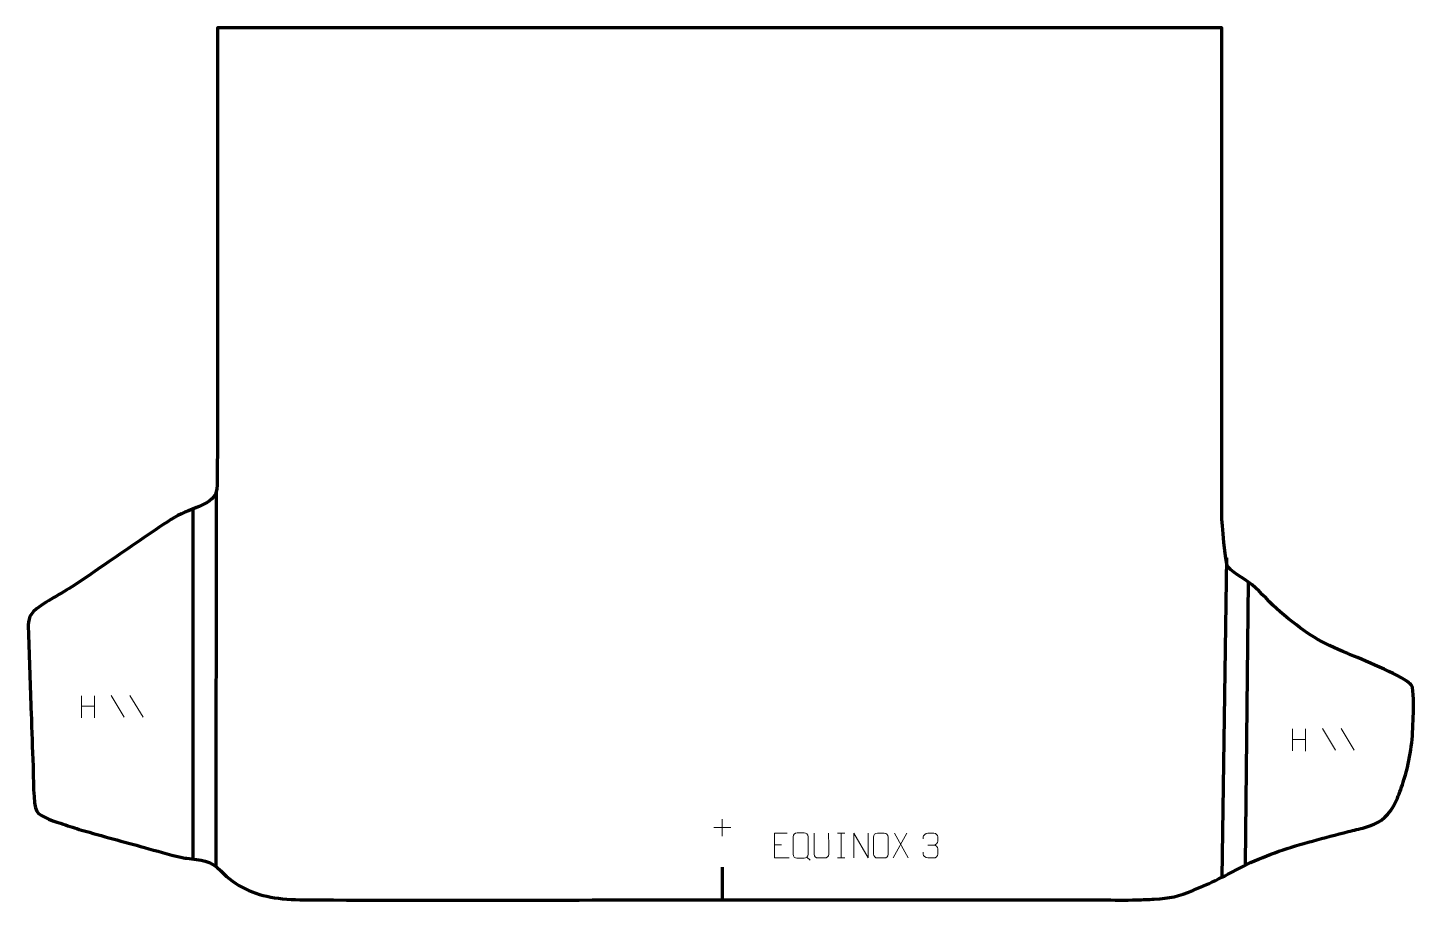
# Model space of a CAD drawing. Header units: millimetres. Extents: x 431 to 1831, y -265 to 615.
import ezdxf

# ---------------------------------------------------------------- set-up
doc = ezdxf.new("R2010")
doc.units = ezdxf.units.MM
doc.header["$MEASUREMENT"] = 0
doc.layers.add('layer 2', color=7, linetype='Continuous')
doc.layers.add('layer 3', color=7, linetype='Continuous')

msp = doc.modelspace()

# ---------------------------------------------------------------- linework, layer by layer
at = {"layer": 'layer 2', "color": 142, "lineweight": 158}
for points in [[(621.3782, 148.0033), (621.3782, 148.0033), (620.9349, -230.4777), (620.9349, -230.4777)], [(597.6802, 130.0609), (597.6802, 130.0609), (597.8161, -223.7502), (597.8161, -223.7502)], [(1641.2177, 80.513), (1641.2177, 80.513), (1636.5227, -242.0805), (1636.5227, -242.0805)], [(1663.2433, 56.7897), (1663.2433, 56.7897), (1660.0637, -228.142), (1660.0637, -228.142)], [(1132.2598, -231.6746), (1132.2598, -231.6746), (1132.2598, -264.6105), (1132.2598, -264.6105)]]:
    msp.add_open_spline(points, degree=3, dxfattribs=at)
at = {"layer": 'layer 2', "color": 142, "lineweight": 9}
for points in [[(485.4721, -58.5977), (485.4721, -58.5977), (485.4721, -80.7873), (485.4721, -80.7873)], [(485.4895, -69.2386), (485.4895, -69.2386), (498.586, -69.2386), (498.586, -69.2386)], [(498.586, -58.5977), (498.586, -58.5977), (498.586, -80.945), (498.586, -80.945)], [(515.4547, -58.3069), (515.4547, -58.3069), (528.6129, -80.1704), (528.6129, -80.1704)], [(515.4547, -58.3069), (515.4547, -58.3069), (528.6129, -80.1704), (528.6129, -80.1704)], [(534.3231, -58.3069), (534.3231, -58.3069), (547.4813, -80.1703), (547.4813, -80.1703)], [(534.3231, -58.3069), (534.3231, -58.3069), (547.4813, -80.1703), (547.4813, -80.1703)], [(1708.0373, -92.107), (1708.0373, -92.107), (1708.0373, -114.2967), (1708.0373, -114.2967)], [(1721.1512, -92.107), (1721.1512, -92.107), (1721.1512, -114.4543), (1721.1512, -114.4543)], [(1738.0199, -91.8162), (1738.0199, -91.8162), (1751.1781, -113.6797), (1751.1781, -113.6797)], [(1738.0199, -91.8162), (1738.0199, -91.8162), (1751.1781, -113.6797), (1751.1781, -113.6797)], [(1756.8883, -91.8162), (1756.8883, -91.8162), (1770.0465, -113.6797), (1770.0465, -113.6797)], [(1756.8883, -91.8162), (1756.8883, -91.8162), (1770.0465, -113.6797), (1770.0465, -113.6797)], [(1708.0547, -102.7479), (1708.0547, -102.7479), (1721.1512, -102.7479), (1721.1512, -102.7479)], [(1123.6845, -191.68), (1123.6845, -191.68), (1140.8351, -191.68), (1140.8351, -191.68)], [(1132.2598, -183.1047), (1132.2598, -183.1047), (1132.2598, -200.2552), (1132.2598, -200.2552)], [(1184.8101, -209.1721), (1184.8101, -209.1721), (1191.9847, -209.1721), (1191.9847, -209.1721)], [(1248.7169, -197.2817), (1248.7169, -197.2817), (1255.8915, -197.2817), (1255.8915, -197.2817)], [(1252.3041, -197.2817), (1252.3041, -197.2817), (1252.3041, -222.2578), (1252.3041, -222.2578)], [(1318.507, -197.2817), (1318.507, -197.2817), (1304.754, -222.2001), (1304.754, -222.2001)], [(1306.2099, -197.2817), (1306.2099, -197.2817), (1319.963, -222.2578), (1319.963, -222.2578)], [(1339.7284, -209.222), (1339.7284, -209.222), (1345.9305, -209.222), (1345.9305, -209.222)], [(1217.6196, -221.3278), (1217.6196, -221.3278), (1220.8327, -224.5377), (1220.8327, -224.5377)], [(1248.7169, -222.2578), (1248.7169, -222.2578), (1255.8915, -222.2578), (1255.8915, -222.2578)]]:
    msp.add_open_spline(points, degree=3, dxfattribs=at)
for points, knots in [([(1197.6957, -197.2817), (1197.6957, -197.2817), (1184.8101, -197.2817), (1184.8101, -197.2817), (1184.8101, -197.2817), (1184.8101, -197.2817), (1184.8101, -222.2579), (1184.8101, -222.2579), (1184.8101, -222.2579), (1184.8101, -222.2579), (1199.6894, -222.2579), (1199.6894, -222.2579)], [0, 0, 0, 0, 0.25, 0.25, 0.25, 0.25, 0.5, 0.5, 0.5, 0.5, 1, 1, 1, 1]), ([(1207.6805, -197.0045), (1210.0505, -197.0045), (1212.4206, -197.0045), (1214.7908, -197.0045), (1214.7908, -197.0045), (1216.7743, -196.9682), (1218.8035, -198.4881), (1218.8306, -200.9719), (1218.8306, -200.9719), (1218.8303, -206.8279), (1218.8303, -212.6841), (1218.8306, -218.5407), (1218.8306, -218.5407), (1218.6883, -220.9082), (1216.9793, -222.4158), (1214.7908, -222.4269), (1214.7908, -222.4269), (1212.4146, -222.4264), (1210.0386, -222.4264), (1207.663, -222.4269), (1207.663, -222.4269), (1205.7013, -222.5342), (1203.6917, -220.6139), (1203.7032, -218.5584), (1203.7032, -218.5584), (1203.7035, -212.6791), (1203.7035, -206.8), (1203.7032, -200.9212), (1203.7032, -200.9212), (1203.7075, -198.7426), (1205.4873, -196.9907), (1207.6805, -197.0045)], [0, 0, 0, 0, 0.111111111, 0.111111111, 0.111111111, 0.111111111, 0.222222222, 0.222222222, 0.222222222, 0.222222222, 0.333333333, 0.333333333, 0.333333333, 0.333333333, 0.444444444, 0.444444444, 0.444444444, 0.444444444, 0.555555556, 0.555555556, 0.555555556, 0.555555556, 0.666666667, 0.666666667, 0.666666667, 0.666666667, 0.777777778, 0.777777778, 0.777777778, 0.777777778, 1, 1, 1, 1]), ([(1239.6198, -197.2775), (1239.6195, -202.8221), (1239.7153, -213.0331), (1239.7157, -218.5785), (1239.7157, -218.5785), (1239.5758, -220.8201), (1237.8971, -222.2476), (1235.7474, -222.258), (1235.7474, -222.258), (1233.4134, -222.2576), (1231.0794, -222.2576), (1228.7458, -222.258), (1228.7458, -222.258), (1226.819, -222.3597), (1224.8451, -220.5415), (1224.8563, -218.5952), (1224.8563, -218.5952), (1224.8567, -213.0283), (1224.9521, -202.8437), (1224.9517, -197.2775)], [0, 0, 0, 0, 0.166666667, 0.166666667, 0.166666667, 0.166666667, 0.333333333, 0.333333333, 0.333333333, 0.333333333, 0.5, 0.5, 0.5, 0.5, 0.666666667, 0.666666667, 0.666666667, 0.666666667, 1, 1, 1, 1]), ([(1264.9882, -222.2578), (1264.9882, -222.2578), (1264.9882, -197.2817), (1264.9882, -197.2817), (1264.9882, -197.2817), (1264.9882, -197.2817), (1279.6563, -222.2578), (1279.6563, -222.2578), (1279.6563, -222.2578), (1279.6563, -222.2578), (1279.6563, -197.2817), (1279.6563, -197.2817)], [0, 0, 0, 0, 0.25, 0.25, 0.25, 0.25, 0.5, 0.5, 0.5, 0.5, 1, 1, 1, 1]), ([(1288.8175, -197.282), (1291.1454, -197.282), (1293.4736, -197.282), (1295.8017, -197.282), (1295.8017, -197.282), (1297.7502, -197.2464), (1299.7434, -198.7393), (1299.77, -201.1792), (1299.77, -201.1792), (1299.7697, -206.9313), (1299.7697, -212.6838), (1299.77, -218.4367), (1299.77, -218.4367), (1299.6302, -220.7622), (1297.9514, -222.2431), (1295.8017, -222.2539), (1295.8017, -222.2539), (1293.4678, -222.2535), (1291.1338, -222.2535), (1288.8002, -222.2539), (1288.8002, -222.2539), (1286.8734, -222.3594), (1284.8995, -220.4732), (1284.9107, -218.454), (1284.9107, -218.454), (1284.9111, -212.6788), (1284.9111, -206.9038), (1284.9107, -201.1293), (1284.9107, -201.1293), (1284.9149, -198.9893), (1286.6632, -197.2684), (1288.8175, -197.282)], [0, 0, 0, 0, 0.111111111, 0.111111111, 0.111111111, 0.111111111, 0.222222222, 0.222222222, 0.222222222, 0.222222222, 0.333333333, 0.333333333, 0.333333333, 0.333333333, 0.444444444, 0.444444444, 0.444444444, 0.444444444, 0.555555556, 0.555555556, 0.555555556, 0.555555556, 0.666666667, 0.666666667, 0.666666667, 0.666666667, 0.777777778, 0.777777778, 0.777777778, 0.777777778, 1, 1, 1, 1]), ([(1335.0145, -202.9712), (1335.0145, -202.9712), (1335.0145, -201.1122), (1335.0145, -201.1122), (1335.0145, -201.1122), (1335.0002, -199.3688), (1337.6671, -197.2487), (1339.728, -197.2715), (1339.728, -197.2715), (1341.794, -197.2715), (1343.8599, -197.2715), (1345.9255, -197.2715), (1345.9255, -197.2715), (1348.122, -197.2626), (1349.7217, -199.1112), (1349.7662, -201.025), (1349.7662, -201.025), (1349.7658, -202.4614), (1349.7658, -203.8978), (1349.7662, -205.3346), (1349.7662, -205.3346), (1349.7175, -206.9896), (1348.1135, -209.2216), (1345.9131, -209.2116), (1345.9131, -209.2116), (1348.1189, -209.2228), (1349.7283, -211.0277), (1349.7824, -213.089), (1349.7824, -213.089), (1349.782, -214.8753), (1349.782, -216.6617), (1349.7824, -218.4484), (1349.7824, -218.4484), (1349.7924, -220.5117), (1347.7357, -222.2764), (1345.9131, -222.2683), (1345.9131, -222.2683), (1343.846, -222.2679), (1341.7789, -222.2679), (1339.7114, -222.2683), (1339.7114, -222.2683), (1337.5408, -222.2567), (1335.0075, -219.8543), (1334.989, -218.3912), (1334.989, -218.3912), (1334.989, -218.3912), (1334.989, -216.4809), (1334.989, -216.4809)], [0, 0, 0, 0, 0.076923077, 0.076923077, 0.076923077, 0.076923077, 0.153846154, 0.153846154, 0.153846154, 0.153846154, 0.230769231, 0.230769231, 0.230769231, 0.230769231, 0.307692308, 0.307692308, 0.307692308, 0.307692308, 0.384615385, 0.384615385, 0.384615385, 0.384615385, 0.461538462, 0.461538462, 0.461538462, 0.461538462, 0.538461538, 0.538461538, 0.538461538, 0.538461538, 0.615384615, 0.615384615, 0.615384615, 0.615384615, 0.692307692, 0.692307692, 0.692307692, 0.692307692, 0.769230769, 0.769230769, 0.769230769, 0.769230769, 0.846153846, 0.846153846, 0.846153846, 0.846153846, 1, 1, 1, 1])]:
    msp.add_open_spline(points, degree=3, knots=knots, dxfattribs=at)
at = {"layer": 'layer 3', "color": 242, "lineweight": 158}
msp.add_open_spline([(629.097, 615.2719), (629.097, 615.2719), (1131.3308, 615.2719), (1131.3308, 615.2719), (1131.3308, 615.2719), (1131.3308, 615.2719), (1636.5227, 615.2719), (1636.5227, 615.2719), (1636.5227, 615.2719), (1636.5227, 615.2719), (1636.5227, 123.3371), (1636.5227, 123.3371), (1636.5227, 123.3371), (1636.6063, 116.3061), (1640.0442, 74.6443), (1642.4252, 71.9103), (1642.4252, 71.9103), (1649.908, 63.3178), (1661.7419, 58.6642), (1670.4457, 50.3494), (1670.4457, 50.3494), (1680.5326, 40.7133), (1688.5352, 31.5071), (1699.5524, 22.5097), (1699.5524, 22.5097), (1722.9088, 3.4355), (1735.7143, -4.6843), (1763.806, -16.1155), (1763.806, -16.1155), (1777.0346, -21.4568), (1815.4924, -37.372), (1825.4168, -45.4484), (1825.4168, -45.4484), (1827.1237, -46.9665), (1828.1434, -48.1739), (1828.8801, -50.3438), (1828.8801, -50.3438), (1830.7985, -57.8718), (1829.8755, -75.284), (1829.613, -83.6781), (1829.613, -83.6781), (1829.034, -105.4073), (1826.9434, -121.3339), (1820.7346, -142.2676), (1820.7346, -142.2676), (1820.7346, -142.2676), (1820.4062, -143.3559), (1820.4062, -143.3559), (1820.4062, -143.3559), (1819.3758, -146.7163), (1818.28, -150.0334), (1817.1291, -153.3541), (1817.1291, -153.3541), (1815.0318, -159.1604), (1812.6901, -164.4856), (1809.7591, -169.9216), (1809.7591, -169.9216), (1802.9206, -182.4362), (1794.4897, -187.724), (1780.9213, -191.5194), (1780.9213, -191.5194), (1775.3178, -192.9241), (1769.701, -194.2632), (1764.1022, -195.6908), (1764.1022, -195.6908), (1752.0502, -198.8105), (1740.0054, -201.9453), (1727.9863, -205.1904), (1727.9863, -205.1904), (1705.093, -211.415), (1683.0141, -218.4742), (1661.5985, -228.8208), (1661.5985, -228.8208), (1656.2982, -231.3963), (1651.0858, -234.1072), (1645.8907, -236.8876), (1645.8907, -236.8876), (1637.4745, -241.4024), (1629.1914, -245.4964), (1620.4435, -249.3379), (1620.4435, -249.3379), (1616.1132, -251.2306), (1611.765, -253.0818), (1607.4174, -254.9341), (1607.4174, -254.9341), (1593.0639, -261.0466), (1583.8997, -262.8716), (1568.3647, -263.8449), (1568.3647, -263.8449), (1562.5094, -264.1745), (1556.6244, -264.3064), (1550.7619, -264.5069), (1550.7619, -264.5069), (1539.0855, -264.9225), (1527.3421, -264.6201), (1515.6561, -264.6105), (1515.6561, -264.6105), (1387.5476, -264.6105), (1259.4392, -264.6105), (1131.3308, -264.6105), (1131.3308, -264.6105), (992.1258, -264.6111), (852.911, -264.8748), (713.7075, -264.6104), (713.7075, -264.6104), (703.7183, -264.5544), (690.2052, -263.7855), (680.3504, -262.414), (680.3504, -262.414), (658.9661, -259.204), (641.2309, -250.9113), (626.1151, -235.2968), (626.1151, -235.2968), (614.8209, -223.63), (606.4988, -224.8971), (591.3649, -222.5612), (591.3649, -222.5612), (589.4377, -222.2637), (587.5864, -221.9263), (585.6775, -221.5288), (585.6775, -221.5288), (573.3308, -218.7273), (561.1064, -215.029), (548.8902, -211.6881), (548.8902, -211.6881), (527.6933, -205.9094), (506.5035, -200.1259), (485.3862, -194.0605), (485.3862, -194.0605), (479.23, -192.2892), (473.1246, -190.2103), (467.038, -188.2085), (467.038, -188.2085), (460.6353, -186.1068), (443.5924, -180.7756), (440.1863, -175.1619), (440.1863, -175.1619), (436.5261, -169.1293), (436.7705, -138.3861), (436.5049, -129.7094), (436.5049, -129.7094), (435.8671, -111.9056), (435.1472, -94.1049), (434.5155, -76.3007), (434.5155, -76.3007), (433.5582, -48.9695), (432.6255, -21.638), (431.7838, 5.6971), (431.7838, 5.6971), (431.4712, 15.918), (431.1193, 21.9016), (439.9046, 28.9326), (439.9046, 28.9326), (452.4181, 38.3756), (467.4496, 45.6463), (480.7264, 54.5293), (480.7264, 54.5293), (490.202, 60.8691), (499.5016, 67.4793), (508.8965, 73.939), (508.8965, 73.939), (529.7894, 88.2882), (550.6912, 102.6138), (571.7912, 116.6579), (571.7912, 116.6579), (582.0193, 123.4596), (590.1427, 126.7248), (601.3993, 131.2075), (601.3993, 131.2075), (608.5566, 134.0644), (616.6654, 137.7331), (620.6386, 144.7096), (620.6386, 144.7096), (622.8793, 150.1544), (622.4218, 164.8661), (622.4964, 171.2912), (622.4964, 171.2912), (622.5711, 177.7164), (622.7096, 615.2719), (622.7096, 615.2719), (622.7096, 615.2719), (622.7096, 615.2719), (629.097, 615.2719), (629.097, 615.2719)], degree=3, knots=[0, 0, 0, 0, 0.021276596, 0.021276596, 0.021276596, 0.021276596, 0.042553191, 0.042553191, 0.042553191, 0.042553191, 0.063829787, 0.063829787, 0.063829787, 0.063829787, 0.085106383, 0.085106383, 0.085106383, 0.085106383, 0.106382979, 0.106382979, 0.106382979, 0.106382979, 0.127659574, 0.127659574, 0.127659574, 0.127659574, 0.14893617, 0.14893617, 0.14893617, 0.14893617, 0.170212766, 0.170212766, 0.170212766, 0.170212766, 0.191489362, 0.191489362, 0.191489362, 0.191489362, 0.212765957, 0.212765957, 0.212765957, 0.212765957, 0.234042553, 0.234042553, 0.234042553, 0.234042553, 0.255319149, 0.255319149, 0.255319149, 0.255319149, 0.276595745, 0.276595745, 0.276595745, 0.276595745, 0.29787234, 0.29787234, 0.29787234, 0.29787234, 0.319148936, 0.319148936, 0.319148936, 0.319148936, 0.340425532, 0.340425532, 0.340425532, 0.340425532, 0.361702128, 0.361702128, 0.361702128, 0.361702128, 0.382978723, 0.382978723, 0.382978723, 0.382978723, 0.404255319, 0.404255319, 0.404255319, 0.404255319, 0.425531915, 0.425531915, 0.425531915, 0.425531915, 0.446808511, 0.446808511, 0.446808511, 0.446808511, 0.468085106, 0.468085106, 0.468085106, 0.468085106, 0.489361702, 0.489361702, 0.489361702, 0.489361702, 0.510638298, 0.510638298, 0.510638298, 0.510638298, 0.531914894, 0.531914894, 0.531914894, 0.531914894, 0.553191489, 0.553191489, 0.553191489, 0.553191489, 0.574468085, 0.574468085, 0.574468085, 0.574468085, 0.595744681, 0.595744681, 0.595744681, 0.595744681, 0.617021277, 0.617021277, 0.617021277, 0.617021277, 0.638297872, 0.638297872, 0.638297872, 0.638297872, 0.659574468, 0.659574468, 0.659574468, 0.659574468, 0.680851064, 0.680851064, 0.680851064, 0.680851064, 0.70212766, 0.70212766, 0.70212766, 0.70212766, 0.723404255, 0.723404255, 0.723404255, 0.723404255, 0.744680851, 0.744680851, 0.744680851, 0.744680851, 0.765957447, 0.765957447, 0.765957447, 0.765957447, 0.787234043, 0.787234043, 0.787234043, 0.787234043, 0.808510638, 0.808510638, 0.808510638, 0.808510638, 0.829787234, 0.829787234, 0.829787234, 0.829787234, 0.85106383, 0.85106383, 0.85106383, 0.85106383, 0.872340426, 0.872340426, 0.872340426, 0.872340426, 0.893617021, 0.893617021, 0.893617021, 0.893617021, 0.914893617, 0.914893617, 0.914893617, 0.914893617, 0.936170213, 0.936170213, 0.936170213, 0.936170213, 0.957446809, 0.957446809, 0.957446809, 0.957446809, 1, 1, 1, 1], dxfattribs=at)

doc.saveas('drawing.dxf')
